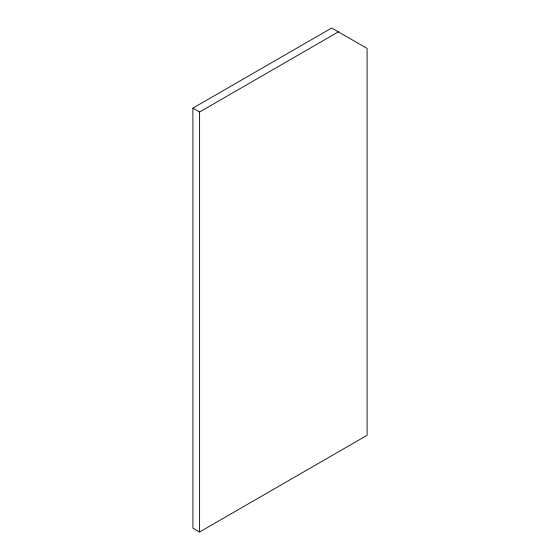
<?xml version="1.0" encoding="UTF-8"?>
<svg xmlns="http://www.w3.org/2000/svg" width="560" height="560" viewBox="0 0 560 560"><rect width="100%" height="100%" fill="white"/><g stroke="black" fill="none" stroke-linecap="round" stroke-linejoin="round"><path stroke-width="0.84" d="M192.899 108.129L331.688 28L367.101 48.447L367.101 435.288L199.598 532L192.899 528.129L192.899 108.129L199.598 112L338.387 31.871M199.598 112L199.598 532"/></g></svg>
